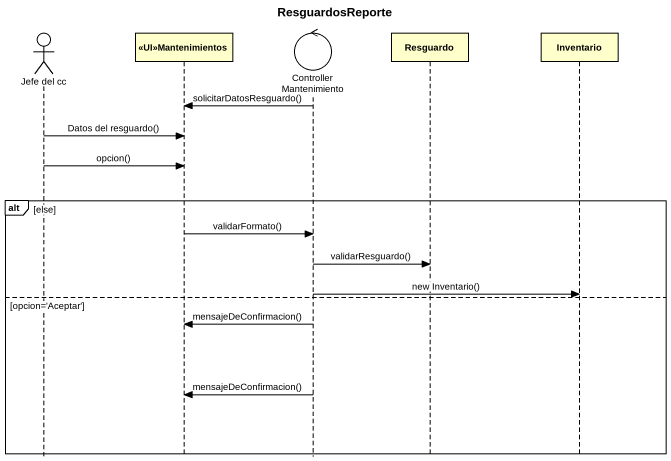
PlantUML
@startuml
title ResguardosReporte
hide footbox
actor "Jefe del cc" as Jefe_del_cc
participant "<<UI>>Mantenimientos" as UI_Mantenimientos
control ControllerMantenimiento
participant Resguardo
participant Inventario

ControllerMantenimiento -> UI_Mantenimientos : solicitarDatosResguardo()
Jefe_del_cc -> UI_Mantenimientos : Datos del resguardo()
Jefe_del_cc -> UI_Mantenimientos : opcion()
alt else
  UI_Mantenimientos -> ControllerMantenimiento : validarFormato()
  ControllerMantenimiento -> Resguardo : validarResguardo()
  ControllerMantenimiento -> Inventario : new Inventario()
else opcion='Aceptar'
  ControllerMantenimiento -> UI_Mantenimientos : mensajeDeConfirmacion()
  ControllerMantenimiento -> UI_Mantenimientos : mensajeDeConfirmacion()
end
@enduml
